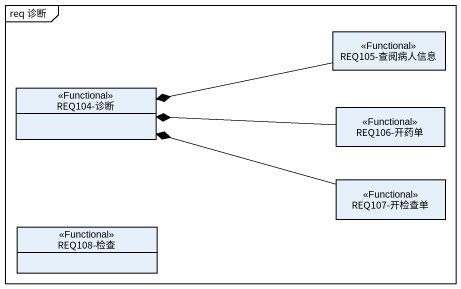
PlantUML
@startuml
mainframe req 诊断
hide circle
hide empty members
class "REQ105-查阅病人信息" as REQ105_查阅病人信息 <<Functional>>
class "REQ104-诊断" as REQ104_诊断 <<Functional>>
class "REQ106-开药单" as REQ106_开药单 <<Functional>>
class "REQ107-开检查单" as REQ107_开检查单 <<Functional>>
class "REQ108-检查" as REQ108_检查 <<Functional>>
REQ105_查阅病人信息 -left-* REQ104_诊断
REQ106_开药单 -left-* REQ104_诊断
REQ107_开检查单 -left-* REQ104_诊断
@enduml
